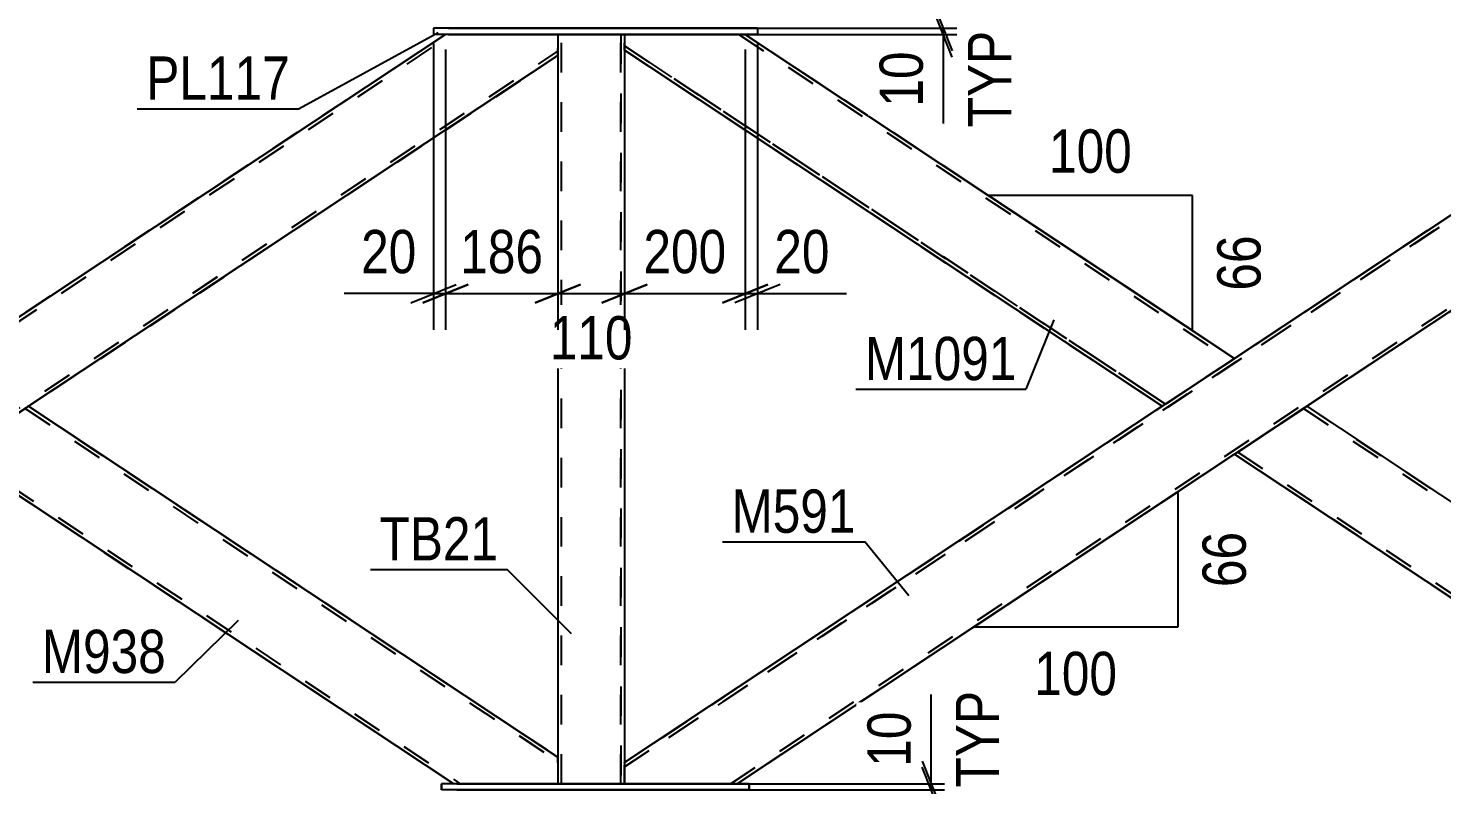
# Model space of a CAD drawing. Header units: millimetres. Extents: x -836 to 353, y -855 to -14.
# Drawn here: x -268.9 to -175.3, y -534.3 to -484.3 of the extents above; entities that cross this region are included whole.
import ezdxf

# ---------------------------------------------------------------- set-up
doc = ezdxf.new("R2010")
doc.units = ezdxf.units.MM
doc.linetypes.add('DXK_LINE_DOT2', pattern=[3.9198, 1.9599, -1.9599])
doc.styles.add('Arial Narrow', font='ARIALN.TTF', dxfattribs={"height": 0.2})

# ---------------------------------------------------------------- blocks, each defined once
blk = doc.blocks.new('Part-570393895-8455 - 8355')
at = {"color": 7, "linetype": 'DXK_LINE_DOT2'}
for p, q in [((-241.245, -484.704), (-316.122, -534.263)), ((-315.687, -534.263), (-240.81, -484.704)), ((-315.687, -534.263), (-240.81, -484.704)), ((-233.799, -484.704), (-241.245, -484.704)), ((-233.8, -484.704), (-233.8, -485.753)), ((-233.8, -484.704), (-233.8, -485.736)), ((-233.799, -484.704), (-233.799, -485.643)), ((-306.99, -534.263), (-233.799, -485.82)), ((-306.99, -534.263), (-233.8, -485.82)), ((-306.556, -534.263), (-233.8, -486.108)), ((-233.8, -485.736), (-233.8, -485.799)), ((-233.8, -485.94), (-233.8, -485.753)), ((-233.8, -485.799), (-233.8, -485.82)), ((-233.799, -485.82), (-233.8, -485.82)), ((-233.8, -486.064), (-233.8, -485.94)), ((-233.8, -486.108), (-233.8, -486.064)), ((-233.8, -486.108), (-233.799, -486.108)), ((-233.799, -485.736), (-233.799, -485.643)), ((-233.799, -485.799), (-233.799, -485.736)), ((-233.799, -485.82), (-233.799, -485.799)), ((-233.799, -486.064), (-233.799, -486.036)), ((-233.799, -486.064), (-233.799, -486.108)), ((-273.628, -506.138), (-278.412, -509.304)), ((-268.845, -509.304), (-273.628, -512.47)), ((-315.934, -534.139), (-316.122, -534.263)), ((-316.122, -534.263), (-316.122, -534.263)), ((-316.122, -534.263), (-306.555, -534.263))]:
    blk.add_line(p, q, dxfattribs=at)
at = {"color": 2, "linetype": 'Continuous'}
for p, q in [((-241.245, -484.704), (-273.628, -506.138)), ((-233.799, -484.704), (-233.799, -485.753)), ((-233.799, -486.108), (-268.845, -509.304)), ((-233.799, -485.94), (-233.799, -485.753)), ((-233.799, -486.036), (-233.799, -485.94)), ((-278.412, -509.304), (-315.934, -534.139)), ((-273.628, -512.47), (-306.555, -534.263))]:
    blk.add_line(p, q, dxfattribs=at)
blk = doc.blocks.new('Part-570393895-8832 - 8355')
at = {"color": 2, "linetype": 'Continuous'}
for p, q in [((-221.147, -534.263), (-241.502, -534.263)), ((-241.502, -534.663), (-241.502, -534.263)), ((-241.502, -534.263), (-241.502, -534.663)), ((-221.147, -534.663), (-241.502, -534.663)), ((-221.147, -534.263), (-221.147, -534.663))]:
    blk.add_line(p, q, dxfattribs=at)
at = {"color": 7, "linetype": 'DXK_LINE_DOT2'}
for p, q in [((-241.502, -534.263), (-241.502, -534.263)), ((-241.502, -534.263), (-241.502, -534.263)), ((-241.502, -534.663), (-241.502, -534.663)), ((-241.502, -534.663), (-241.502, -534.663)), ((-221.148, -534.663), (-221.148, -534.263)), ((-221.148, -534.263), (-221.147, -534.263)), ((-221.147, -534.663), (-221.148, -534.663))]:
    blk.add_line(p, q, dxfattribs=at)
blk = doc.blocks.new('Part-570393895-8523 - 8355')
at = {"color": 7, "linetype": 'DXK_LINE_DOT2'}
for p, q in [((-229.399, -484.704), (-233.8, -484.704)), ((-233.8, -484.704), (-233.8, -486.109)), ((-233.799, -484.704), (-233.799, -486.036)), ((-233.56, -534.263), (-233.56, -484.704)), ((-233.559, -534.263), (-233.559, -484.704)), ((-229.64, -534.263), (-229.64, -484.704)), ((-229.639, -484.704), (-229.639, -534.263)), ((-229.4, -484.704), (-229.4, -534.263)), ((-229.399, -484.704), (-229.399, -485.677)), ((-233.8, -532.5), (-233.8, -534.263)), ((-233.799, -532.572), (-233.799, -534.263)), ((-229.399, -532.931), (-229.399, -534.263)), ((-229.399, -534.263), (-233.8, -534.263))]:
    blk.add_line(p, q, dxfattribs=at)
at = {"color": 2, "linetype": 'Continuous'}
for p, q in [((-233.8, -486.109), (-233.8, -532.5)), ((-233.799, -486.036), (-233.799, -532.572)), ((-229.399, -485.677), (-229.399, -532.931))]:
    blk.add_line(p, q, dxfattribs=at)
blk = doc.blocks.new('Part-570393895-8954 - 8355')
at = {"color": 7, "linetype": 'DXK_LINE_DOT2'}
for p, q in [((-184.365, -509.388), (-188.893, -512.386)), ((-184.471, -509.459), (-188.803, -512.326)), ((-188.74, -512.284), (-184.455, -509.448)), ((-184.471, -509.459), (-184.455, -509.448)), ((-184.455, -509.448), (-184.455, -509.448)), ((-184.455, -509.448), (-146.962, -534.263)), ((-184.455, -509.448), (-146.962, -534.263)), ((-184.271, -509.326), (-184.365, -509.388)), ((-184.237, -509.304), (-184.271, -509.326)), ((-184.237, -509.304), (-146.567, -534.237)), ((-188.988, -512.448), (-189.021, -512.47)), ((-189.021, -512.47), (-156.094, -534.263)), ((-188.893, -512.386), (-188.988, -512.448)), ((-188.803, -512.326), (-188.787, -512.315)), ((-188.803, -512.326), (-188.803, -512.326)), ((-188.803, -512.326), (-155.659, -534.263)), ((-188.803, -512.326), (-155.659, -534.263)), ((-188.787, -512.315), (-188.74, -512.284)), ((-146.615, -534.263), (-156.094, -534.263)), ((-146.615, -534.263), (-146.603, -534.257)), ((-146.603, -534.257), (-146.567, -534.237))]:
    blk.add_line(p, q, dxfattribs=at)
at = {"color": 2, "linetype": 'Continuous'}
for p, q in [((-184.506, -509.482), (-188.752, -512.292)), ((-184.506, -509.482), (-184.27, -509.326)), ((-184.27, -509.326), (-184.237, -509.304)), ((-184.237, -509.304), (-184.237, -509.304)), ((-184.237, -509.304), (-146.566, -534.237)), ((-189.02, -512.47), (-189.021, -512.47)), ((-189.02, -512.47), (-188.987, -512.448)), ((-189.02, -512.47), (-156.094, -534.263)), ((-188.987, -512.448), (-188.893, -512.386)), ((-188.893, -512.386), (-188.752, -512.292)), ((-146.615, -534.263), (-146.566, -534.237)), ((-146.566, -534.237), (-146.567, -534.237))]:
    blk.add_line(p, q, dxfattribs=at)
blk = doc.blocks.new('Part-570393895-8735 - 8355')
at = {"color": 2, "linetype": 'Continuous'}
for p, q in [((-220.605, -484.304), (-242.045, -484.304)), ((-242.045, -484.304), (-242.045, -484.704)), ((-220.605, -484.304), (-220.605, -484.704)), ((-220.605, -484.704), (-242.045, -484.704))]:
    blk.add_line(p, q, dxfattribs=at)
blk = doc.blocks.new('Part-570393895-8891 - 8355')
at = {"color": 7, "linetype": 'DXK_LINE_DOT2'}
for p, q in [((-269.126, -509.49), (-273.411, -512.326)), ((-269.114, -509.482), (-273.36, -512.292)), ((-273.348, -512.284), (-269.063, -509.448)), ((-269.079, -509.459), (-269.126, -509.49)), ((-268.973, -509.388), (-269.114, -509.482)), ((-269.063, -509.448), (-269.079, -509.459)), ((-269.063, -509.448), (-269.063, -509.448)), ((-269.063, -509.448), (-233.799, -532.788)), ((-269.063, -509.448), (-233.8, -532.788)), ((-268.879, -509.326), (-268.973, -509.388)), ((-268.846, -509.304), (-268.879, -509.326)), ((-268.846, -509.304), (-233.8, -532.5)), ((-273.596, -512.448), (-273.629, -512.47)), ((-273.629, -512.47), (-240.702, -534.263)), ((-273.36, -512.292), (-273.596, -512.448)), ((-273.411, -512.326), (-273.395, -512.315)), ((-273.411, -512.326), (-240.267, -534.263)), ((-273.411, -512.326), (-273.411, -512.326)), ((-273.411, -512.326), (-240.267, -534.263)), ((-273.395, -512.315), (-273.348, -512.284)), ((-233.799, -532.5), (-233.8, -532.5)), ((-233.8, -532.544), (-233.8, -532.5)), ((-233.8, -532.669), (-233.8, -532.544)), ((-233.8, -532.788), (-233.8, -532.669)), ((-233.8, -532.788), (-233.8, -534.263)), ((-233.8, -532.788), (-233.799, -532.788)), ((-233.8, -532.788), (-233.8, -532.81)), ((-233.8, -532.81), (-233.8, -532.872)), ((-233.8, -532.872), (-233.8, -532.965)), ((-233.8, -532.965), (-233.8, -534.263)), ((-233.799, -532.5), (-233.799, -532.544)), ((-233.799, -532.544), (-233.799, -532.572)), ((-233.799, -532.81), (-233.799, -532.788)), ((-233.799, -532.872), (-233.799, -532.81)), ((-233.799, -532.872), (-233.799, -534.263)), ((-233.799, -534.263), (-240.702, -534.263))]:
    blk.add_line(p, q, dxfattribs=at)
at = {"color": 2, "linetype": 'Continuous'}
for p, q in [((-269.114, -509.482), (-273.36, -512.292)), ((-269.114, -509.482), (-268.878, -509.326)), ((-268.878, -509.326), (-268.845, -509.304)), ((-268.846, -509.304), (-268.845, -509.304)), ((-268.845, -509.304), (-233.799, -532.5)), ((-273.628, -512.47), (-273.629, -512.47)), ((-273.628, -512.47), (-273.595, -512.448)), ((-273.628, -512.47), (-240.702, -534.263)), ((-273.595, -512.448), (-273.501, -512.386)), ((-273.501, -512.386), (-273.36, -512.292)), ((-233.799, -532.572), (-233.799, -532.669)), ((-233.799, -532.669), (-233.799, -532.855)), ((-233.799, -532.855), (-233.799, -534.263))]:
    blk.add_line(p, q, dxfattribs=at)
blk = doc.blocks.new('Part-570393895-8959 - 8355')
at = {"color": 7, "linetype": 'DXK_LINE_DOT2'}
for p, q in [((-229.4, -533.152), (-156.202, -484.704)), ((-156.637, -484.704), (-229.4, -532.864)), ((-156.202, -484.704), (-229.399, -533.152)), ((-222.382, -534.263), (-147.505, -484.704)), ((-222.382, -534.263), (-147.505, -484.704)), ((-147.07, -484.704), (-221.948, -534.263)), ((-147.07, -484.704), (-156.637, -484.704)), ((-147.07, -484.704), (-147.07, -484.704)), ((-189.02, -506.138), (-193.804, -509.304)), ((-184.237, -509.304), (-189.02, -512.47)), ((-229.4, -532.864), (-229.399, -532.864)), ((-229.4, -532.864), (-229.4, -532.908)), ((-229.4, -532.908), (-229.4, -533.032)), ((-229.4, -533.032), (-229.4, -533.219)), ((-229.399, -533.152), (-229.4, -533.152)), ((-229.4, -533.174), (-229.4, -533.152)), ((-229.4, -533.236), (-229.4, -533.174)), ((-229.399, -532.908), (-229.399, -532.864)), ((-229.399, -532.908), (-229.399, -532.931)), ((-229.399, -533.152), (-229.399, -533.174)), ((-229.399, -533.174), (-229.399, -533.236)), ((-229.4, -534.263), (-229.4, -533.219)), ((-229.4, -533.236), (-229.4, -534.263)), ((-229.399, -533.236), (-229.399, -533.329)), ((-229.399, -533.329), (-229.399, -534.263)), ((-221.947, -534.263), (-229.4, -534.263)), ((-221.948, -534.263), (-221.947, -534.263))]:
    blk.add_line(p, q, dxfattribs=at)
at = {"color": 2, "linetype": 'Continuous'}
for p, q in [((-156.637, -484.704), (-189.02, -506.138)), ((-147.07, -484.704), (-184.237, -509.304)), ((-193.804, -509.304), (-229.399, -532.864)), ((-189.02, -512.47), (-221.947, -534.263)), ((-229.399, -532.931), (-229.399, -533.032)), ((-229.399, -533.219), (-229.399, -533.032)), ((-229.399, -533.219), (-229.399, -534.263))]:
    blk.add_line(p, q, dxfattribs=at)
blk = doc.blocks.new('Part-570393895-8996 - 8355')
at = {"color": 7, "linetype": 'DXK_LINE_DOT2'}
for p, q in [((-229.4, -484.704), (-229.4, -485.435)), ((-221.404, -484.704), (-229.4, -484.704)), ((-229.4, -484.704), (-229.4, -485.279)), ((-229.4, -485.372), (-229.4, -485.279)), ((-229.4, -485.435), (-229.4, -485.372)), ((-229.4, -485.435), (-229.4, -485.576)), ((-229.4, -485.457), (-229.4, -485.435)), ((-193.586, -509.16), (-229.4, -485.457)), ((-229.4, -485.457), (-229.399, -485.457)), ((-229.399, -484.704), (-229.399, -485.372)), ((-229.399, -485.372), (-229.399, -485.435)), ((-229.399, -485.435), (-229.399, -485.457)), ((-229.399, -485.457), (-193.586, -509.16)), ((-221.839, -484.704), (-189.238, -506.282)), ((-221.839, -484.704), (-189.238, -506.282)), ((-221.405, -484.704), (-189.021, -506.138)), ((-229.4, -485.576), (-229.4, -485.701)), ((-229.4, -485.701), (-229.4, -485.744)), ((-229.4, -485.744), (-193.804, -509.304)), ((-229.399, -485.744), (-229.4, -485.744)), ((-229.399, -485.701), (-229.399, -485.677)), ((-229.399, -485.744), (-229.399, -485.701)), ((-189.302, -506.324), (-193.586, -509.16)), ((-189.148, -506.223), (-193.57, -509.149)), ((-193.535, -509.126), (-189.238, -506.282)), ((-189.255, -506.293), (-189.302, -506.324)), ((-189.238, -506.282), (-189.255, -506.293)), ((-189.238, -506.282), (-189.238, -506.282)), ((-189.148, -506.223), (-189.054, -506.16)), ((-189.054, -506.16), (-189.021, -506.138)), ((-193.804, -509.304), (-193.771, -509.282)), ((-193.771, -509.282), (-193.57, -509.149)), ((-193.586, -509.16), (-193.57, -509.149)), ((-193.586, -509.16), (-193.586, -509.16)), ((-193.57, -509.149), (-193.535, -509.126))]:
    blk.add_line(p, q, dxfattribs=at)
at = {"color": 2, "linetype": 'Continuous'}
for p, q in [((-229.399, -484.704), (-229.399, -485.389)), ((-229.399, -485.576), (-229.399, -485.389)), ((-221.404, -484.704), (-189.02, -506.138)), ((-229.399, -485.677), (-229.399, -485.576)), ((-193.804, -509.304), (-229.399, -485.744)), ((-189.289, -506.316), (-193.535, -509.126)), ((-189.148, -506.223), (-189.289, -506.316)), ((-189.053, -506.16), (-189.148, -506.223)), ((-189.02, -506.138), (-189.053, -506.16)), ((-189.02, -506.138), (-189.021, -506.138)), ((-193.77, -509.282), (-193.804, -509.304)), ((-193.804, -509.304), (-193.804, -509.304)), ((-193.535, -509.126), (-193.77, -509.282))]:
    blk.add_line(p, q, dxfattribs=at)
blk = doc.blocks.new('StraightDimension-570393895-10393 - 8355')
at = {"color": 7, "linetype": 'Continuous'}
for p, q in [((-233.799, -485.704), (-233.799, -504.702)), ((-229.399, -485.704), (-229.399, -504.702)), ((-235.299, -502.452), (-232.299, -501.252)), ((-227.899, -501.252), (-230.899, -502.452)), ((-233.799, -501.852), (-229.399, -501.852))]:
    blk.add_line(p, q, dxfattribs=at)
at = {"color": 0}
blk.add_wipeout([(-228.257, -506.802), (-228.257, -502.602), (-234.941, -502.602), (-234.941, -506.802)], dxfattribs=at)
at = {"color": 3, "style": 'Arial Narrow'}
blk.add_text('110', height=2.8633, dxfattribs=at).set_placement((-234.341, -506.202))
blk = doc.blocks.new('StraightDimension-570393895-9359 - 8355')
at = {"color": 7, "linetype": 'Continuous'}
for p, q in [((-208.902, -482.804), (-207.702, -485.804)), ((-207.702, -486.204), (-208.902, -483.204)), ((-241.045, -484.304), (-205.902, -484.304)), ((-208.302, -484.704), (-208.302, -484.304)), ((-241.045, -484.704), (-205.902, -484.704)), ((-208.302, -484.704), (-208.302, -490.611)), ((-208.302, -484.704), (-208.302, -490.611))]:
    blk.add_line(p, q, dxfattribs=at)
at = {"color": 0, "linetype": 'Continuous'}
blk.add_wipeout([(-203.202, -483.863), (-207.402, -483.863), (-207.402, -491.452), (-203.202, -491.452)], dxfattribs=at)
at = {"color": 0}
blk.add_wipeout([(-209.052, -485.229), (-213.252, -485.229), (-213.252, -490.086), (-209.052, -490.086)], dxfattribs=at)
at = {"color": 3, "linetype": 'Continuous', "style": 'Arial Narrow'}
blk.add_text('TYP', height=2.8633, rotation=90.00021, dxfattribs=at).set_placement((-203.802, -490.852))
at = {"color": 3, "style": 'Arial Narrow'}
blk.add_text('10', height=2.8633, rotation=90.00021, dxfattribs=at).set_placement((-209.652, -489.486))
blk = doc.blocks.new('AngleDimension-570393895-25274 - 8355')
at = {"color": 7, "linetype": 'Continuous'}
for p, q in [((-192.781, -514.958), (-206.289, -523.9)), ((-192.781, -514.958), (-192.781, -523.9)), ((-202.732, -521.545), (-206.289, -523.9)), ((-192.781, -523.9), (-206.289, -523.9))]:
    blk.add_line(p, q, dxfattribs=at)
at = {"color": 0}
for points in [[(-187.681, -517.001), (-191.881, -517.001), (-191.881, -521.857), (-187.681, -521.857)], [(-196.193, -529), (-196.193, -524.8), (-202.877, -524.8), (-202.877, -529)]]:
    blk.add_wipeout(points, dxfattribs=at)
at = {"color": 3, "style": 'Arial Narrow'}
blk.add_text('66', height=2.8633, rotation=90.00021, dxfattribs=at).set_placement((-188.281, -521.257))
blk.add_text('100', height=2.8633, dxfattribs=at).set_placement((-202.277, -528.4))
blk = doc.blocks.new('StraightDimension-570393895-9348 - 8355')
at = {"color": 7, "linetype": 'Continuous'}
for p, q in [((-209.106, -534.263), (-209.106, -528.357)), ((-209.106, -534.263), (-209.106, -528.357)), ((-209.706, -532.763), (-208.506, -535.763)), ((-208.506, -536.163), (-209.706, -533.163)), ((-240.502, -534.263), (-206.706, -534.263)), ((-240.502, -534.663), (-206.706, -534.663)), ((-209.106, -534.663), (-209.106, -534.263))]:
    blk.add_line(p, q, dxfattribs=at)
at = {"color": 0, "linetype": 'Continuous'}
blk.add_wipeout([(-204.006, -527.515), (-208.206, -527.515), (-208.206, -535.105), (-204.006, -535.105)], dxfattribs=at)
at = {"color": 0}
blk.add_wipeout([(-209.856, -528.882), (-214.056, -528.882), (-214.056, -533.738), (-209.856, -533.738)], dxfattribs=at)
at = {"color": 3, "linetype": 'Continuous', "style": 'Arial Narrow'}
blk.add_text('TYP', height=2.8633, rotation=90.00021, dxfattribs=at).set_placement((-204.606, -534.505))
at = {"color": 3, "style": 'Arial Narrow'}
blk.add_text('10', height=2.8633, rotation=90.00021, dxfattribs=at).set_placement((-210.456, -533.138))
blk = doc.blocks.new('StraightDimension-570393895-10385 - 8355')
at = {"color": 7, "linetype": 'Continuous'}
for p, q in [((-220.605, -485.304), (-220.605, -504.252)), ((-221.405, -485.704), (-221.405, -504.252)), ((-222.905, -502.452), (-219.905, -501.252)), ((-219.105, -501.252), (-222.105, -502.452)), ((-221.405, -501.852), (-220.605, -501.852)), ((-220.605, -501.852), (-214.698, -501.852)), ((-220.605, -501.852), (-214.698, -501.852))]:
    blk.add_line(p, q, dxfattribs=at)
at = {"color": 0}
blk.add_wipeout([(-215.223, -501.102), (-215.223, -496.902), (-220.08, -496.902), (-220.08, -501.102)], dxfattribs=at)
at = {"color": 3, "style": 'Arial Narrow'}
blk.add_text('20', height=2.8633, dxfattribs=at).set_placement((-219.48, -500.502))
blk = doc.blocks.new('StraightDimension-570393895-10369 - 8355')
at = {"color": 7, "linetype": 'Continuous'}
for p, q in [((-241.245, -485.704), (-241.245, -504.252)), ((-233.799, -485.704), (-233.799, -504.252)), ((-242.745, -502.452), (-239.745, -501.252)), ((-232.299, -501.252), (-235.299, -502.452)), ((-241.245, -501.852), (-233.799, -501.852))]:
    blk.add_line(p, q, dxfattribs=at)
at = {"color": 0}
blk.add_wipeout([(-234.18, -501.102), (-234.18, -496.902), (-240.864, -496.902), (-240.864, -501.102)], dxfattribs=at)
at = {"color": 3, "style": 'Arial Narrow'}
blk.add_text('186', height=2.8633, dxfattribs=at).set_placement((-240.264, -500.502))
blk = doc.blocks.new('StraightDimension-570393895-10377 - 8355')
at = {"color": 7, "linetype": 'Continuous'}
for p, q in [((-242.045, -485.304), (-242.045, -504.252)), ((-241.245, -485.704), (-241.245, -504.252)), ((-243.545, -502.452), (-240.545, -501.252)), ((-239.745, -501.252), (-242.745, -502.452)), ((-242.045, -501.852), (-247.951, -501.852)), ((-242.045, -501.852), (-247.951, -501.852)), ((-242.045, -501.852), (-241.245, -501.852))]:
    blk.add_line(p, q, dxfattribs=at)
at = {"color": 0}
blk.add_wipeout([(-242.57, -501.102), (-242.57, -496.902), (-247.426, -496.902), (-247.426, -501.102)], dxfattribs=at)
at = {"color": 3, "style": 'Arial Narrow'}
blk.add_text('20', height=2.8633, dxfattribs=at).set_placement((-246.826, -500.502))
blk = doc.blocks.new('StraightDimension-570393895-10403 - 8355')
at = {"color": 7, "linetype": 'Continuous'}
for p, q in [((-229.399, -485.704), (-229.399, -504.252)), ((-221.405, -485.704), (-221.405, -504.252)), ((-230.899, -502.452), (-227.899, -501.252)), ((-219.905, -501.252), (-222.905, -502.452)), ((-229.399, -501.852), (-221.405, -501.852))]:
    blk.add_line(p, q, dxfattribs=at)
at = {"color": 0}
blk.add_wipeout([(-222.06, -501.102), (-222.06, -496.902), (-228.744, -496.902), (-228.744, -501.102)], dxfattribs=at)
at = {"color": 3, "style": 'Arial Narrow'}
blk.add_text('200', height=2.8633, dxfattribs=at).set_placement((-228.144, -500.502))
blk = doc.blocks.new('AngleDimension-570393895-25276 - 8355')
at = {"color": 7, "linetype": 'Continuous'}
for p, q in [((-208.319, -493.365), (-205.313, -495.355)), ((-191.804, -495.355), (-205.313, -495.355)), ((-191.804, -504.296), (-205.313, -495.355)), ((-191.804, -504.296), (-191.804, -495.355))]:
    blk.add_line(p, q, dxfattribs=at)
at = {"color": 0}
for points in [[(-195.217, -494.455), (-195.217, -490.255), (-201.901, -490.255), (-201.901, -494.455)], [(-186.704, -497.397), (-190.904, -497.397), (-190.904, -502.253), (-186.704, -502.253)]]:
    blk.add_wipeout(points, dxfattribs=at)
at = {"color": 3, "style": 'Arial Narrow'}
blk.add_text('100', height=2.8633, dxfattribs=at).set_placement((-201.301, -493.855))
blk.add_text('66', height=2.8633, rotation=90.00021, dxfattribs=at).set_placement((-187.304, -501.653))
blk = doc.blocks.new('Mark-570393895-8519 - 8355')
at = {"color": 30, "linetype": 'Continuous'}
for p in [(-246.205, -520.097), (-232.908, -524.34)]:
    blk.add_line(p, (-237.151, -520.097), dxfattribs=at)
at = {"color": 0}
blk.add_wipeout([(-237.751, -519.497), (-237.751, -516.497), (-245.605, -516.497), (-245.605, -519.497)], dxfattribs=at)
blk.add_wipeout([(-237.751, -519.497), (-237.751, -516.497), (-245.605, -516.497), (-245.605, -519.497)], dxfattribs=at)
at = {"color": 3, "style": 'Arial Narrow'}
blk.add_text('TB21', height=2.8633, dxfattribs=at).set_placement((-245.605, -519.497))
blk = doc.blocks.new('Mark-570393895-8731 - 8355')
at = {"color": 30, "linetype": 'Continuous'}
for p in [(-241.72, -484.604), (-261.64, -489.632)]:
    blk.add_line(p, (-250.936, -489.632), dxfattribs=at)
at = {"color": 0}
blk.add_wipeout([(-251.536, -489.032), (-251.536, -486.032), (-261.04, -486.032), (-261.04, -489.032)], dxfattribs=at)
blk.add_wipeout([(-251.536, -489.032), (-251.536, -486.032), (-261.04, -486.032), (-261.04, -489.032)], dxfattribs=at)
at = {"color": 3, "style": 'Arial Narrow'}
blk.add_text('PL117', height=2.8633, dxfattribs=at).set_placement((-261.04, -489.032))
blk = doc.blocks.new('Mark-570393895-8992 - 8355')
at = {"color": 30, "linetype": 'Continuous'}
for p in [(-200.992, -503.588), (-214.091, -508.172)]:
    blk.add_line(p, (-202.839, -508.172), dxfattribs=at)
at = {"color": 0}
blk.add_wipeout([(-203.439, -507.572), (-203.439, -504.572), (-213.491, -504.572), (-213.491, -507.572)], dxfattribs=at)
blk.add_wipeout([(-203.439, -507.572), (-203.439, -504.572), (-213.491, -504.572), (-213.491, -507.572)], dxfattribs=at)
at = {"color": 3, "style": 'Arial Narrow'}
blk.add_text('M1091', height=2.8633, dxfattribs=at).set_placement((-213.491, -507.572))
blk = doc.blocks.new('Mark-570393895-8887 - 8355')
at = {"color": 30, "linetype": 'Continuous'}
for p in [(-254.956, -523.473), (-268.561, -527.542)]:
    blk.add_line(p, (-259.137, -527.542), dxfattribs=at)
at = {"color": 0}
blk.add_wipeout([(-259.737, -526.942), (-259.737, -523.942), (-267.961, -523.942), (-267.961, -526.942)], dxfattribs=at)
blk.add_wipeout([(-259.737, -526.942), (-259.737, -523.942), (-267.961, -523.942), (-267.961, -526.942)], dxfattribs=at)
at = {"color": 3, "style": 'Arial Narrow'}
blk.add_text('M938', height=2.8633, dxfattribs=at).set_placement((-267.961, -526.942))
blk = doc.blocks.new('Mark-570393895-8955 - 8355')
at = {"color": 30, "linetype": 'Continuous'}
for p in [(-222.917, -518.265), (-210.591, -521.838)]:
    blk.add_line(p, (-213.493, -518.265), dxfattribs=at)
at = {"color": 0}
blk.add_wipeout([(-214.093, -517.665), (-214.093, -514.665), (-222.317, -514.665), (-222.317, -517.665)], dxfattribs=at)
blk.add_wipeout([(-214.093, -517.665), (-214.093, -514.665), (-222.317, -514.665), (-222.317, -517.665)], dxfattribs=at)
at = {"color": 3, "style": 'Arial Narrow'}
blk.add_text('M591', height=2.8633, dxfattribs=at).set_placement((-222.317, -517.665))

msp = doc.modelspace()

# ---------------------------------------------------------------- block references
for name in ['Part-570393895-8735 - 8355', 'Part-570393895-8455 - 8355', 'Part-570393895-8523 - 8355', 'Part-570393895-8959 - 8355', 'Part-570393895-8996 - 8355', 'Part-570393895-8891 - 8355', 'Part-570393895-8954 - 8355', 'Part-570393895-8832 - 8355']:
    msp.add_blockref(name, (0, 0))

# ---------------------------------------------------------------- next in the draw order: block references
for name in ['StraightDimension-570393895-10393 - 8355', 'Mark-570393895-8955 - 8355', 'AngleDimension-570393895-25274 - 8355', 'Mark-570393895-8519 - 8355', 'Mark-570393895-8887 - 8355']:
    msp.add_blockref(name, (0, 0))

# ---------------------------------------------------------------- next in the draw order: block references
for name in ['StraightDimension-570393895-9359 - 8355', 'StraightDimension-570393895-9348 - 8355']:
    msp.add_blockref(name, (0, 0))

# ---------------------------------------------------------------- next in the draw order: block references
for name in ['StraightDimension-570393895-10385 - 8355', 'StraightDimension-570393895-10369 - 8355', 'AngleDimension-570393895-25276 - 8355']:
    msp.add_blockref(name, (0, 0))

# ---------------------------------------------------------------- next in the draw order: block references
for name in ['StraightDimension-570393895-10377 - 8355', 'StraightDimension-570393895-10403 - 8355', 'Mark-570393895-8992 - 8355']:
    msp.add_blockref(name, (0, 0))

# ---------------------------------------------------------------- next in the draw order: block references
msp.add_blockref('Mark-570393895-8731 - 8355', (0, 0))

doc.saveas('drawing.dxf')
